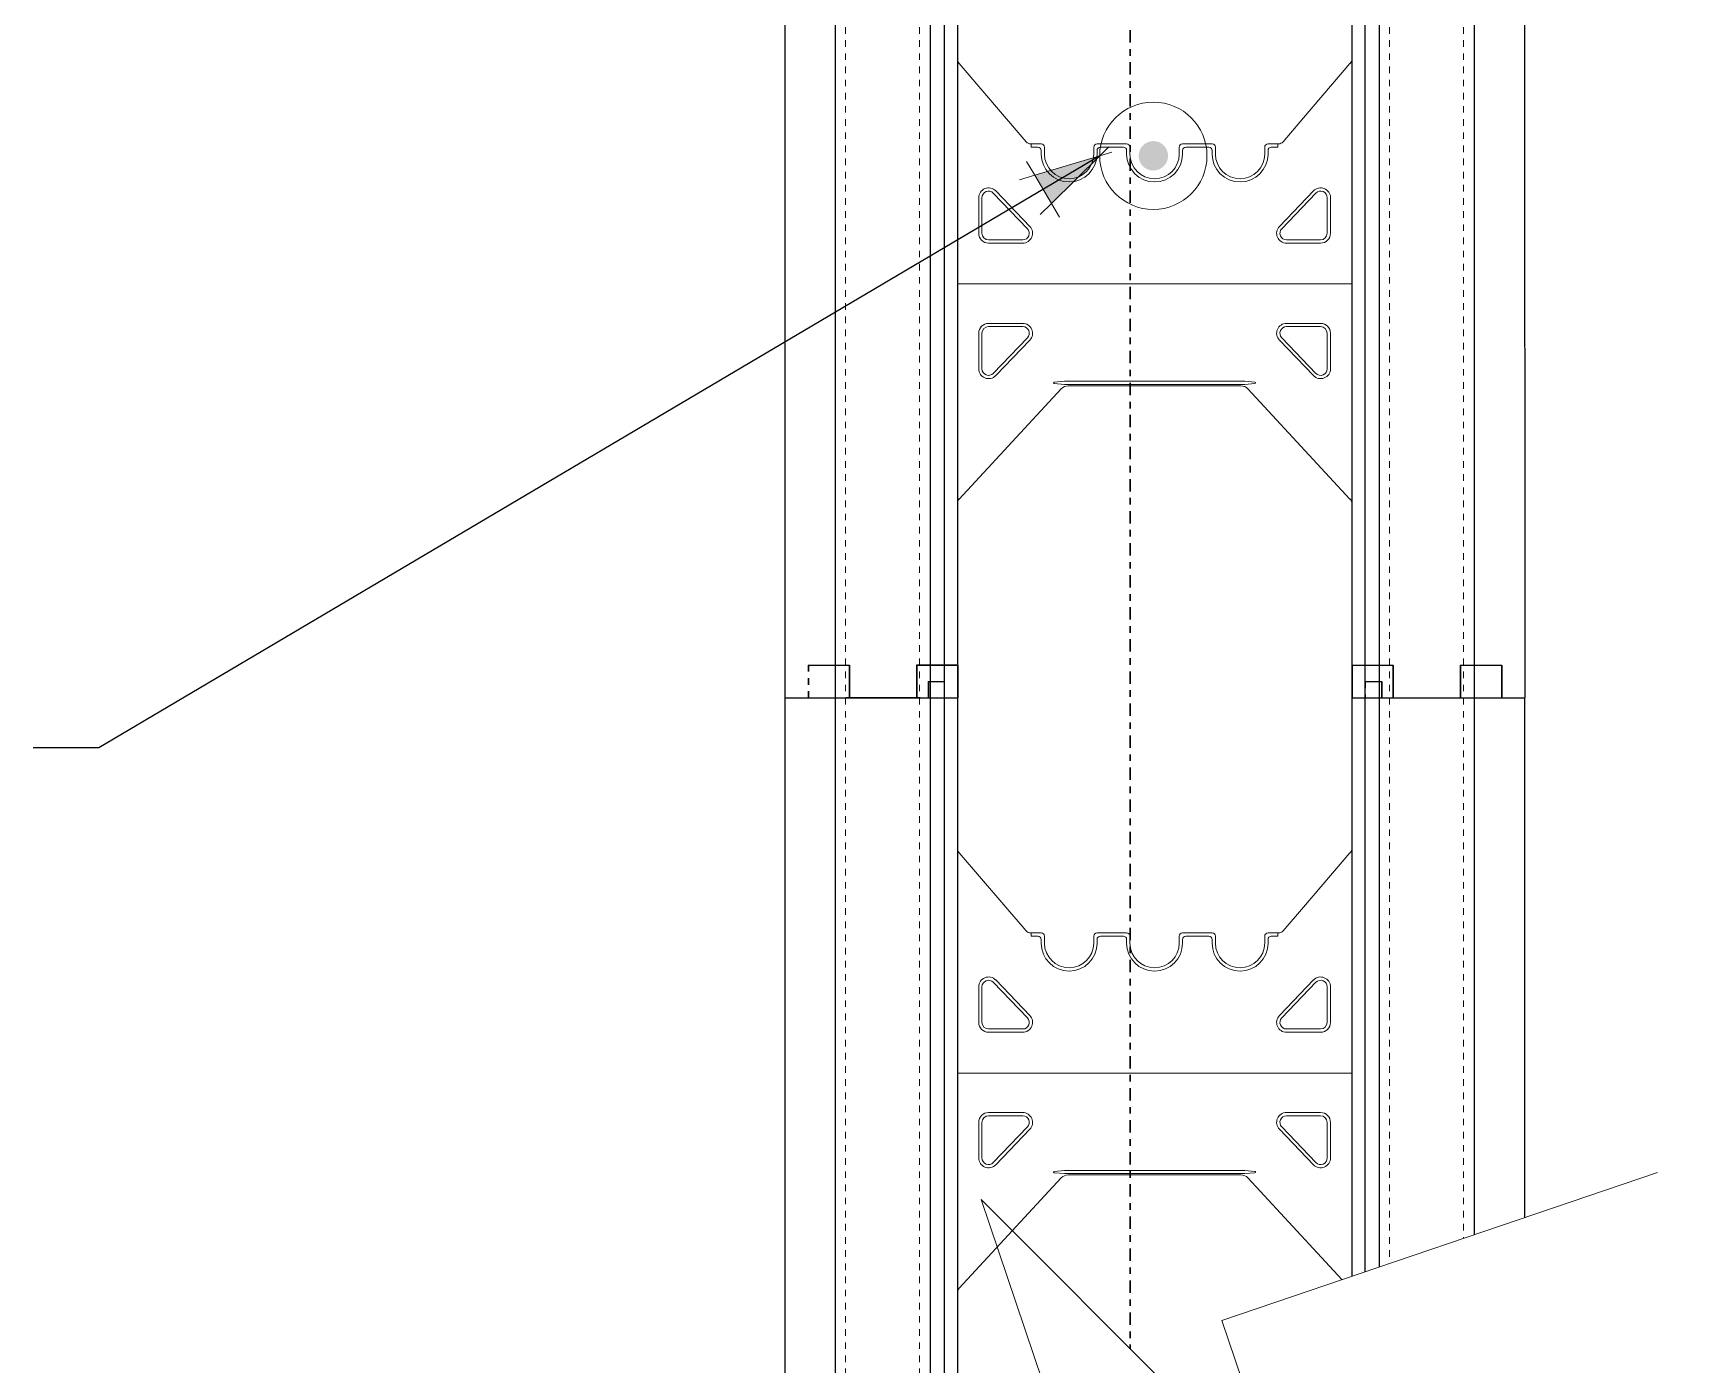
# Model space of a CAD drawing. Header units: inches. Extents: x -91.8 to 4.4, y 308.6 to 398.2.
# Drawn here: x -59.61 to -34.43, y 338.89 to 359.14 of the extents above; entities that cross this region are included whole.
import ezdxf

# ---------------------------------------------------------------- set-up
doc = ezdxf.new("R2010")
doc.units = ezdxf.units.IN
doc.header["$MEASUREMENT"] = 0
for name, pattern in [('CENTER', [2, 1.25, -0.25, 0.25, -0.25]), ('DASHED2', [0.375, 0.25, -0.125]), ('HIDDEN', [0.375, 0.25, -0.125])]:
    doc.linetypes.add(name, pattern=pattern)
for name, color, linetype, lineweight in [('A2 Hatch', 8, 'Continuous', 9), ('DETAILS', 7, 'Continuous', 13), ('DIM', 3, 'Continuous', 13), ('REBAR', 2, 'CENTER', 30)]:
    doc.layers.add(name, color=color, linetype=linetype, lineweight=lineweight)
doc.styles.add('ARCTEXT', font='arctext.shx', dxfattribs={"width": 0.85})
doc.dimstyles.new('ARCTEXT1-4', dxfattribs={"dimtxt": 4, "dimasz": 2, "dimexe": 2, "dimexo": 2, "dimgap": 2, "dimtad": 1, "dimdec": 4, "dimzin": 3, "dimdsep": 46, "dimlunit": 4, "dimtxsty": 'ARCTEXT', "dimblk": 'ARCHTICK', "dimcen": 2, "dimaunit": 1, "dimadec": 0, "dimazin": 0, "dimtfac": 1, "dimtdec": 4, "dimtmove": 2, "dimatfit": 3, "dimldrblk": 'arrow', "dimfxl": 0, "dimtolj": 1, "dimtzin": 0, "dimarcsym": 0})

# ---------------------------------------------------------------- blocks, each defined once
blk = doc.blocks.new('_ArchTick')
at = {"color": 0, "linetype": 'ByBlock', "const_width": 0.15}
blk.add_lwpolyline([(-0.5, -0.5), (0.5, 0.5)], dxfattribs=at)
blk = doc.blocks.new('arrow')
at = {"layer": 'DIM'}
blk.add_hatch(color=253, dxfattribs=at).paths.add_polyline_path([(-2, 0.5), (-2, -0.5), (0, 0)])
at = {"layer": 'DIM', "lineweight": 9}
for points in [[(-2, 0.983), (-2, 0.5), (-2.469, 0.617)], [(0.374, 0.094), (0, 0)], [(0.374, -0.094), (0, 0)], [(-2, -0.983), (-2, -0.5), (-2.469, -0.617)]]:
    blk.add_lwpolyline(points, dxfattribs=at)
at = {"layer": 'DIM', "lineweight": 15}
blk.add_lwpolyline([(0, 0), (-2, -0.5), (-2, 0.5), (0, 0)], dxfattribs=at)

msp = doc.modelspace()

# ---------------------------------------------------------------- hatches: boundary and pattern name
at = {"layer": 'A2 Hatch', "ltscale": 0.15}
h = msp.add_hatch(color=256, dxfattribs=at)
edge = h.paths.add_edge_path()
edge.add_arc((-42.575, 357.272), 0.224, 0, 360)

# ---------------------------------------------------------------- linework, layer by layer
at = {"color": 1}
for p, q in [((-45.556, 361.529), (-45.556, 349.029)), ((-39.556, 361.529), (-39.556, 349.029)), ((-45.756, 361.279), (-45.756, 349.029)), ((-39.356, 361.279), (-39.356, 349.029)), ((-48.181, 361.029), (-48.181, 349.029)), ((-47.416, 361.029), (-47.416, 349.029)), ((-45.971, 361.029), (-45.971, 349.029)), ((-39.141, 361.029), (-39.141, 349.029)), ((-37.696, 361.029), (-37.696, 349.029)), ((-36.931, 361.029), (-36.926, 349.029)), ((-47.826, 349.529), (-47.201, 349.529)), ((-47.826, 349.529), (-47.201, 349.529)), ((-47.826, 349.529), (-47.201, 349.529)), ((-47.826, 349.529), (-47.201, 349.529)), ((-47.822, 349.529), (-47.197, 349.529)), ((-47.822, 349.529), (-47.197, 349.529)), ((-47.201, 349.529), (-47.201, 349.029)), ((-47.201, 349.529), (-47.201, 349.029)), ((-47.201, 349.529), (-47.201, 349.029)), ((-47.201, 349.529), (-47.201, 349.029)), ((-47.197, 349.529), (-47.197, 349.029)), ((-47.197, 349.529), (-47.197, 349.029)), ((-46.176, 349.529), (-46.176, 349.029)), ((-46.176, 349.529), (-45.551, 349.529)), ((-46.176, 349.529), (-46.176, 349.029)), ((-45.551, 349.529), (-46.176, 349.529)), ((-46.176, 349.529), (-46.176, 349.029)), ((-46.176, 349.529), (-45.551, 349.529)), ((-46.176, 349.529), (-46.176, 349.029)), ((-45.551, 349.529), (-46.176, 349.529)), ((-46.172, 349.529), (-46.172, 349.029)), ((-46.172, 349.529), (-45.547, 349.529)), ((-46.172, 349.529), (-46.172, 349.029)), ((-46.172, 349.529), (-45.547, 349.529)), ((-45.556, 349.529), (-45.556, 338.199)), ((-45.551, 349.529), (-45.551, 349.029)), ((-45.551, 349.529), (-45.551, 349.029)), ((-45.551, 349.529), (-45.551, 349.029)), ((-45.551, 349.529), (-45.551, 349.029)), ((-45.547, 349.529), (-45.547, 349.029)), ((-45.547, 349.529), (-45.547, 349.029)), ((-39.556, 349.529), (-39.556, 349.029)), ((-39.556, 349.529), (-39.556, 349.029)), ((-39.556, 349.529), (-38.931, 349.529)), ((-39.556, 349.529), (-39.556, 349.029)), ((-39.556, 349.529), (-39.556, 349.029)), ((-39.556, 349.529), (-39.556, 340.234)), ((-39.556, 349.529), (-38.931, 349.529)), ((-39.551, 349.529), (-39.551, 349.029)), ((-39.551, 349.529), (-38.926, 349.529)), ((-39.551, 349.529), (-39.551, 349.029)), ((-39.551, 349.529), (-38.926, 349.529)), ((-38.931, 349.529), (-38.931, 349.029)), ((-38.931, 349.529), (-38.931, 349.029)), ((-38.926, 349.529), (-38.926, 349.029)), ((-38.926, 349.529), (-38.926, 349.029)), ((-37.906, 349.529), (-37.906, 349.029)), ((-37.906, 349.529), (-37.281, 349.529)), ((-37.906, 349.529), (-37.906, 349.029)), ((-37.906, 349.529), (-37.281, 349.529)), ((-37.901, 349.529), (-37.901, 349.029)), ((-37.901, 349.529), (-37.276, 349.529)), ((-37.901, 349.529), (-37.901, 349.029)), ((-37.901, 349.529), (-37.276, 349.529)), ((-37.281, 349.529), (-37.281, 349.029)), ((-37.281, 349.529), (-37.281, 349.029)), ((-37.276, 349.529), (-37.276, 349.029)), ((-37.276, 349.529), (-37.276, 349.029)), ((-46.001, 349.279), (-46.001, 349.029)), ((-46.001, 349.279), (-45.751, 349.279)), ((-46.001, 349.279), (-46.001, 349.029)), ((-46.001, 349.279), (-45.751, 349.279)), ((-46.001, 349.279), (-46.001, 349.029)), ((-46.001, 349.279), (-45.751, 349.279)), ((-46.001, 349.279), (-46.001, 349.029)), ((-46.001, 349.279), (-45.751, 349.279)), ((-45.997, 349.279), (-45.997, 349.029)), ((-45.997, 349.279), (-45.747, 349.279)), ((-45.997, 349.279), (-45.997, 349.029)), ((-45.997, 349.279), (-45.747, 349.279)), ((-45.756, 349.279), (-45.756, 338.132)), ((-39.356, 349.279), (-39.106, 349.279)), ((-39.356, 349.279), (-39.356, 340.302)), ((-39.356, 349.279), (-39.106, 349.279)), ((-39.351, 349.279), (-39.101, 349.279)), ((-39.351, 349.279), (-39.101, 349.279)), ((-39.106, 349.279), (-39.106, 349.029)), ((-39.106, 349.279), (-39.106, 349.029)), ((-39.101, 349.279), (-39.101, 349.029)), ((-39.101, 349.279), (-39.101, 349.029)), ((-48.181, 349.029), (-48.181, 337.309)), ((-48.176, 349.029), (-46.001, 349.029)), ((-48.176, 349.029), (-45.551, 349.029)), ((-48.176, 349.029), (-45.551, 349.029)), ((-48.176, 349.029), (-46.001, 349.029)), ((-48.176, 349.029), (-46.001, 349.029)), ((-48.176, 349.029), (-45.551, 349.029)), ((-48.176, 349.029), (-45.551, 349.029)), ((-48.176, 349.029), (-46.001, 349.029)), ((-48.172, 349.029), (-45.547, 349.029)), ((-48.172, 349.029), (-45.997, 349.029)), ((-48.172, 349.029), (-45.547, 349.029)), ((-48.172, 349.029), (-45.997, 349.029)), ((-47.416, 349.029), (-47.416, 337.569)), ((-46.126, 349.029), (-47.251, 349.029)), ((-46.126, 349.029), (-47.251, 349.029)), ((-46.126, 349.029), (-47.251, 349.029)), ((-46.126, 349.029), (-47.251, 349.029)), ((-46.122, 349.029), (-47.247, 349.029)), ((-46.122, 349.029), (-47.247, 349.029)), ((-45.971, 349.029), (-45.971, 338.059)), ((-45.751, 349.029), (-45.551, 349.029)), ((-45.751, 349.029), (-45.551, 349.029)), ((-45.751, 349.029), (-45.551, 349.029)), ((-45.751, 349.029), (-45.551, 349.029)), ((-45.747, 349.029), (-45.547, 349.029)), ((-45.747, 349.029), (-45.547, 349.029)), ((-39.556, 349.029), (-36.931, 349.029)), ((-39.556, 349.029), (-36.931, 349.029)), ((-39.556, 349.029), (-39.356, 349.029)), ((-39.556, 349.029), (-36.931, 349.029)), ((-39.556, 349.029), (-36.931, 349.029)), ((-39.556, 349.029), (-39.356, 349.029)), ((-39.551, 349.029), (-36.926, 349.029)), ((-39.551, 349.029), (-39.351, 349.029)), ((-39.551, 349.029), (-36.926, 349.029)), ((-39.551, 349.029), (-39.351, 349.029)), ((-39.141, 349.029), (-36.931, 349.029)), ((-39.141, 349.029), (-36.931, 349.029)), ((-39.141, 349.029), (-39.141, 340.375)), ((-39.136, 349.029), (-36.926, 349.029)), ((-39.136, 349.029), (-36.926, 349.029)), ((-37.696, 349.029), (-37.696, 340.865)), ((-36.931, 349.029), (-36.928, 341.126))]:
    msp.add_line(p, q, dxfattribs=at)
at = {"color": 1, "linetype": 'HIDDEN', "ltscale": 0.02}
for p, q in [((-47.826, 349.529), (-47.201, 349.529)), ((-47.826, 349.529), (-47.826, 349.029)), ((-47.826, 349.529), (-47.201, 349.529)), ((-47.826, 349.529), (-47.826, 349.029)), ((-47.826, 349.529), (-47.201, 349.529)), ((-47.826, 349.529), (-47.826, 349.029)), ((-47.826, 349.529), (-47.201, 349.529)), ((-47.826, 349.529), (-47.826, 349.029)), ((-47.822, 349.529), (-47.197, 349.529)), ((-47.822, 349.529), (-47.822, 349.029)), ((-47.822, 349.529), (-47.197, 349.529)), ((-47.822, 349.529), (-47.822, 349.029)), ((-47.201, 349.529), (-47.201, 349.029)), ((-47.201, 349.529), (-47.201, 349.029)), ((-47.201, 349.529), (-47.201, 349.029)), ((-47.201, 349.529), (-47.201, 349.029)), ((-47.197, 349.529), (-47.197, 349.029)), ((-47.197, 349.529), (-47.197, 349.029)), ((-46.176, 349.529), (-46.176, 349.029)), ((-46.176, 349.529), (-45.551, 349.529)), ((-46.176, 349.529), (-46.176, 349.029)), ((-46.176, 349.529), (-46.176, 349.029)), ((-46.176, 349.529), (-45.551, 349.529)), ((-46.176, 349.529), (-46.176, 349.029)), ((-46.172, 349.529), (-46.172, 349.029)), ((-46.172, 349.529), (-45.547, 349.529)), ((-46.172, 349.529), (-46.172, 349.029)), ((-46.172, 349.529), (-45.547, 349.529)), ((-39.556, 349.529), (-38.931, 349.529)), ((-39.556, 349.529), (-38.931, 349.529)), ((-39.556, 349.529), (-38.931, 349.529)), ((-39.556, 349.529), (-38.931, 349.529)), ((-39.551, 349.529), (-38.926, 349.529)), ((-39.551, 349.529), (-38.926, 349.529)), ((-38.931, 349.529), (-38.931, 349.029)), ((-38.931, 349.529), (-38.931, 349.029)), ((-38.931, 349.529), (-38.931, 349.029)), ((-38.931, 349.529), (-38.931, 349.029)), ((-38.926, 349.529), (-38.926, 349.029)), ((-38.926, 349.529), (-38.926, 349.029)), ((-37.906, 349.529), (-37.906, 349.029)), ((-37.906, 349.529), (-37.281, 349.529)), ((-37.906, 349.529), (-37.906, 349.029)), ((-37.906, 349.529), (-37.281, 349.529)), ((-37.906, 349.529), (-37.906, 349.029)), ((-37.906, 349.529), (-37.281, 349.529)), ((-37.906, 349.529), (-37.906, 349.029)), ((-37.906, 349.529), (-37.281, 349.529)), ((-37.901, 349.529), (-37.901, 349.029)), ((-37.901, 349.529), (-37.276, 349.529)), ((-37.901, 349.529), (-37.901, 349.029)), ((-37.901, 349.529), (-37.276, 349.529)), ((-37.281, 349.529), (-37.281, 349.029)), ((-37.281, 349.529), (-37.281, 349.029)), ((-37.281, 349.529), (-37.281, 349.029)), ((-37.281, 349.529), (-37.281, 349.029)), ((-37.276, 349.529), (-37.276, 349.029)), ((-37.276, 349.529), (-37.276, 349.029)), ((-39.356, 349.279), (-39.356, 349.029)), ((-39.356, 349.279), (-39.106, 349.279)), ((-39.356, 349.279), (-39.356, 349.029)), ((-39.356, 349.279), (-39.106, 349.279)), ((-39.356, 349.279), (-39.356, 349.029)), ((-39.356, 349.279), (-39.106, 349.279)), ((-39.356, 349.279), (-39.356, 349.029)), ((-39.356, 349.279), (-39.106, 349.279)), ((-39.351, 349.279), (-39.351, 349.029)), ((-39.351, 349.279), (-39.101, 349.279)), ((-39.351, 349.279), (-39.351, 349.029)), ((-39.351, 349.279), (-39.101, 349.279)), ((-39.106, 349.279), (-39.106, 349.029)), ((-39.106, 349.279), (-39.106, 349.029)), ((-39.106, 349.279), (-39.106, 349.029)), ((-39.106, 349.279), (-39.106, 349.029)), ((-39.101, 349.279), (-39.101, 349.029)), ((-39.101, 349.279), (-39.101, 349.029))]:
    msp.add_line(p, q, dxfattribs=at)
at = {"ltscale": 0.15}
for p, q in [((-47.201, 349.029), (-46.176, 349.029)), ((-47.201, 349.029), (-46.176, 349.029)), ((-47.201, 349.029), (-46.176, 349.029)), ((-47.201, 349.029), (-46.176, 349.029)), ((-47.197, 349.029), (-46.172, 349.029)), ((-47.197, 349.029), (-46.172, 349.029))]:
    msp.add_line(p, q, dxfattribs=at)
at = {"layer": 'A2 Hatch', "linetype": 'DASHED2', "ltscale": 0.15}
for p, q in [((-47.256, 361.029), (-47.256, 349.029)), ((-46.131, 361.029), (-46.131, 349.029)), ((-38.981, 361.029), (-38.981, 349.029)), ((-37.856, 361.029), (-37.856, 349.029)), ((-47.256, 349.029), (-47.256, 337.623)), ((-46.131, 349.029), (-46.131, 338.004)), ((-38.981, 349.029), (-38.981, 340.429)), ((-37.856, 349.029), (-37.856, 340.811))]:
    msp.add_line(p, q, dxfattribs=at)
at = {"layer": 'A2 Hatch', "ltscale": 0.15}
msp.add_circle((-42.575, 357.272), 0.816, dxfattribs=at)
at = {"layer": 'DETAILS', "color": 6, "lineweight": 20}
for p, q in [((-45.556, 358.761), (-45.556, 358.744)), ((-45.556, 358.744), (-45.556, 351.983)), ((-45.528, 358.675), (-44.51, 357.485)), ((-40.292, 357.847), (-39.584, 358.675)), ((-39.556, 351.983), (-39.556, 358.744)), ((-40.601, 357.485), (-40.292, 357.847)), ((-44.438, 357.454), (-44.431, 357.454)), ((-44.281, 357.454), (-44.438, 357.454)), ((-44.431, 357.454), (-44.431, 357.404)), ((-44.431, 357.404), (-44.331, 357.404)), ((-44.281, 357.354), (-44.281, 357.299)), ((-44.231, 357.299), (-44.231, 357.404)), ((-43.481, 357.404), (-43.481, 357.299)), ((-42.981, 357.454), (-43.431, 357.454)), ((-43.431, 357.299), (-43.431, 357.354)), ((-43.381, 357.404), (-43.031, 357.404)), ((-42.981, 357.354), (-42.981, 357.299)), ((-42.931, 357.299), (-42.931, 357.404)), ((-42.181, 357.404), (-42.181, 357.299)), ((-41.681, 357.454), (-42.131, 357.454)), ((-42.131, 357.299), (-42.131, 357.354)), ((-42.081, 357.404), (-41.731, 357.404)), ((-41.681, 357.354), (-41.681, 357.299)), ((-41.631, 357.299), (-41.631, 357.404)), ((-40.881, 357.404), (-40.881, 357.299)), ((-40.673, 357.454), (-40.831, 357.454)), ((-40.831, 357.299), (-40.831, 357.354)), ((-40.781, 357.404), (-40.681, 357.404)), ((-40.681, 357.404), (-40.681, 357.454)), ((-40.681, 357.454), (-40.673, 357.454)), ((-45.231, 356.635), (-45.231, 356.094)), ((-45.181, 356.635), (-45.181, 356.094)), ((-44.489, 356.163), (-45.009, 356.704)), ((-44.453, 356.198), (-44.972, 356.739)), ((-40.139, 356.739), (-40.658, 356.198)), ((-40.103, 356.704), (-40.622, 356.163)), ((-39.931, 356.094), (-39.931, 356.635)), ((-39.881, 356.094), (-39.881, 356.635)), ((-45.081, 355.994), (-44.561, 355.994)), ((-45.081, 355.944), (-44.561, 355.944)), ((-40.55, 355.994), (-40.031, 355.994)), ((-40.55, 355.944), (-40.031, 355.944)), ((-45.556, 355.324), (-39.556, 355.324)), ((-44.561, 354.724), (-45.081, 354.724)), ((-44.561, 354.674), (-45.081, 354.674)), ((-40.031, 354.724), (-40.55, 354.724)), ((-40.031, 354.674), (-40.55, 354.674)), ((-45.231, 354.574), (-45.231, 354.033)), ((-45.181, 354.574), (-45.181, 354.033)), ((-45.009, 353.964), (-44.489, 354.505)), ((-44.972, 353.929), (-44.453, 354.47)), ((-40.658, 354.47), (-40.139, 353.929)), ((-40.622, 354.505), (-40.103, 353.964)), ((-39.931, 354.033), (-39.931, 354.574)), ((-39.881, 354.033), (-39.881, 354.574)), ((-43.926, 353.844), (-44.082, 353.829)), ((-42.556, 353.844), (-43.926, 353.844)), ((-41.185, 353.844), (-42.556, 353.844)), ((-41.029, 353.829), (-41.185, 353.844)), ((-45.526, 352.053), (-43.975, 353.73)), ((-44.082, 353.809), (-43.926, 353.794)), ((-43.926, 353.794), (-42.556, 353.794)), ((-43.869, 353.774), (-42.556, 353.774)), ((-42.556, 353.794), (-41.185, 353.794)), ((-42.556, 353.774), (-41.243, 353.774)), ((-41.185, 353.794), (-41.029, 353.809)), ((-41.137, 353.73), (-39.585, 352.053)), ((-45.556, 346.761), (-45.556, 346.744)), ((-45.556, 346.744), (-45.556, 339.983)), ((-45.528, 346.675), (-44.51, 345.485)), ((-40.292, 345.847), (-39.584, 346.675)), ((-39.556, 340.234), (-39.556, 346.744)), ((-40.601, 345.485), (-40.292, 345.847)), ((-44.438, 345.454), (-44.431, 345.454)), ((-44.281, 345.454), (-44.438, 345.454)), ((-44.431, 345.454), (-44.431, 345.404)), ((-44.431, 345.404), (-44.331, 345.404)), ((-44.281, 345.354), (-44.281, 345.299)), ((-44.231, 345.299), (-44.231, 345.404)), ((-43.481, 345.404), (-43.481, 345.299)), ((-42.981, 345.454), (-43.431, 345.454)), ((-43.431, 345.299), (-43.431, 345.354)), ((-43.381, 345.404), (-43.031, 345.404)), ((-42.981, 345.354), (-42.981, 345.299)), ((-42.931, 345.299), (-42.931, 345.404)), ((-42.181, 345.404), (-42.181, 345.299)), ((-41.681, 345.454), (-42.131, 345.454)), ((-42.131, 345.299), (-42.131, 345.354)), ((-42.081, 345.404), (-41.731, 345.404)), ((-41.681, 345.354), (-41.681, 345.299)), ((-41.631, 345.299), (-41.631, 345.404)), ((-40.881, 345.404), (-40.881, 345.299)), ((-40.673, 345.454), (-40.831, 345.454)), ((-40.831, 345.299), (-40.831, 345.354)), ((-40.781, 345.404), (-40.681, 345.404)), ((-40.681, 345.404), (-40.681, 345.454)), ((-40.681, 345.454), (-40.673, 345.454)), ((-45.231, 344.635), (-45.231, 344.094)), ((-45.181, 344.635), (-45.181, 344.094)), ((-44.489, 344.163), (-45.009, 344.704)), ((-44.453, 344.198), (-44.972, 344.739)), ((-40.139, 344.739), (-40.658, 344.198)), ((-40.103, 344.704), (-40.622, 344.163)), ((-39.931, 344.094), (-39.931, 344.635)), ((-39.881, 344.094), (-39.881, 344.635)), ((-45.081, 343.994), (-44.561, 343.994)), ((-45.081, 343.944), (-44.561, 343.944)), ((-40.55, 343.994), (-40.031, 343.994)), ((-40.55, 343.944), (-40.031, 343.944)), ((-45.556, 343.324), (-39.556, 343.324)), ((-45.231, 342.574), (-45.231, 342.033)), ((-45.181, 342.574), (-45.181, 342.033)), ((-44.561, 342.724), (-45.081, 342.724)), ((-44.561, 342.674), (-45.081, 342.674)), ((-45.009, 341.964), (-44.489, 342.505)), ((-40.622, 342.505), (-40.103, 341.964)), ((-40.031, 342.724), (-40.55, 342.724)), ((-40.031, 342.674), (-40.55, 342.674)), ((-39.931, 342.033), (-39.931, 342.574)), ((-39.881, 342.033), (-39.881, 342.574)), ((-44.972, 341.929), (-44.453, 342.47)), ((-40.658, 342.47), (-40.139, 341.929)), ((-43.926, 341.844), (-44.082, 341.829)), ((-44.082, 341.809), (-43.926, 341.794)), ((-42.556, 341.844), (-43.926, 341.844)), ((-43.926, 341.794), (-42.556, 341.794)), ((-43.869, 341.774), (-42.556, 341.774)), ((-41.185, 341.844), (-42.556, 341.844)), ((-42.556, 341.794), (-41.185, 341.794)), ((-42.556, 341.774), (-41.243, 341.774)), ((-41.029, 341.829), (-41.185, 341.844)), ((-41.185, 341.794), (-41.029, 341.809)), ((-45.526, 340.053), (-43.975, 341.73)), ((-41.137, 341.73), (-39.706, 340.184))]:
    msp.add_line(p, q, dxfattribs=at)
for centre, radius, start, end in [((-45.456, 358.744), 0.1, 180, 223.8309), ((-39.656, 358.744), 0.1, 316.1691, 360), ((-44.438, 357.554), 0.1, 223.8309, 270), ((-44.331, 357.354), 0.05, 360, 90), ((-44.281, 357.404), 0.05, 0, 90), ((-43.431, 357.404), 0.05, 90, 180), ((-43.381, 357.354), 0.05, 90, 180), ((-43.031, 357.354), 0.05, 360, 90), ((-42.981, 357.404), 0.05, 0, 90), ((-42.131, 357.404), 0.05, 90, 180), ((-42.081, 357.354), 0.05, 90, 180), ((-41.731, 357.354), 0.05, 0, 90), ((-41.681, 357.404), 0.05, 0, 90), ((-40.831, 357.404), 0.05, 90, 180), ((-40.781, 357.354), 0.05, 90, 180), ((-40.673, 357.554), 0.1, 270, 316.1691), ((-43.856, 357.299), 0.425, 180, 360), ((-43.856, 357.299), 0.375, 180, 0), ((-42.556, 357.299), 0.425, 180, 270), ((-42.556, 357.299), 0.375, 180, 270), ((-42.556, 357.299), 0.425, 270, 0), ((-42.556, 357.299), 0.375, 270, 0), ((-41.256, 357.299), 0.425, 180, 0), ((-41.256, 357.299), 0.375, 180, 0), ((-45.081, 356.635), 0.15, 43.8309, 180), ((-45.081, 356.635), 0.1, 43.8309, 180), ((-40.031, 356.635), 0.15, 0, 136.1691), ((-40.031, 356.635), 0.1, 0, 136.1691), ((-45.081, 356.094), 0.15, 180, 270), ((-45.081, 356.094), 0.1, 180, 270), ((-44.561, 356.094), 0.15, 270, 43.8309), ((-44.561, 356.094), 0.1, 270, 43.8309), ((-40.55, 356.094), 0.15, 136.1691, 270), ((-40.55, 356.094), 0.1, 136.1691, 270), ((-40.031, 356.094), 0.15, 270, 0), ((-40.031, 356.094), 0.1, 270, 360), ((-45.081, 354.574), 0.15, 90, 180), ((-45.081, 354.574), 0.1, 90, 180), ((-44.561, 354.574), 0.15, 316.1691, 90), ((-44.561, 354.574), 0.1, 316.1691, 90), ((-40.55, 354.574), 0.15, 90, 223.8309), ((-40.55, 354.574), 0.1, 90, 223.8309), ((-40.031, 354.574), 0.15, 360, 90), ((-40.031, 354.574), 0.1, 0, 90), ((-45.081, 354.033), 0.15, 180, 316.1691), ((-45.081, 354.033), 0.1, 180, 316.1691), ((-44.081, 353.819), 0.01, 97.4099, 262.5901), ((-41.031, 353.819), 0.01, 277.4099, 82.5901), ((-40.031, 354.033), 0.15, 223.8309, 360), ((-40.031, 354.033), 0.1, 223.8309, 0), ((-43.869, 353.624), 0.15, 90, 135), ((-41.243, 353.624), 0.15, 45, 90), ((-45.456, 351.983), 0.1, 135, 180), ((-39.656, 351.983), 0.1, 360, 45), ((-45.456, 346.744), 0.1, 180, 223.8309), ((-39.656, 346.744), 0.1, 316.1691, 360), ((-44.438, 345.554), 0.1, 223.8309, 270), ((-44.331, 345.354), 0.05, 360, 90), ((-44.281, 345.404), 0.05, 0, 90), ((-43.856, 345.299), 0.425, 180, 360), ((-43.856, 345.299), 0.375, 180, 0), ((-43.431, 345.404), 0.05, 90, 180), ((-43.381, 345.354), 0.05, 90, 180), ((-43.031, 345.354), 0.05, 360, 90), ((-42.981, 345.404), 0.05, 0, 90), ((-42.556, 345.299), 0.425, 180, 270), ((-42.556, 345.299), 0.375, 180, 270), ((-42.556, 345.299), 0.425, 270, 0), ((-42.556, 345.299), 0.375, 270, 0), ((-42.131, 345.404), 0.05, 90, 180), ((-42.081, 345.354), 0.05, 90, 180), ((-41.731, 345.354), 0.05, 0, 90), ((-41.681, 345.404), 0.05, 0, 90), ((-41.256, 345.299), 0.425, 180, 0), ((-41.256, 345.299), 0.375, 180, 0), ((-40.831, 345.404), 0.05, 90, 180), ((-40.781, 345.354), 0.05, 90, 180), ((-40.673, 345.554), 0.1, 270, 316.1691), ((-45.081, 344.635), 0.15, 43.8309, 180), ((-40.031, 344.635), 0.15, 0, 136.1691), ((-45.081, 344.635), 0.1, 43.8309, 180), ((-40.031, 344.635), 0.1, 0, 136.1691), ((-45.081, 344.094), 0.15, 180, 270), ((-45.081, 344.094), 0.1, 180, 270), ((-44.561, 344.094), 0.15, 270, 43.8309), ((-44.561, 344.094), 0.1, 270, 43.8309), ((-40.55, 344.094), 0.15, 136.1691, 270), ((-40.55, 344.094), 0.1, 136.1691, 270), ((-40.031, 344.094), 0.15, 270, 0), ((-40.031, 344.094), 0.1, 270, 360), ((-45.081, 342.574), 0.15, 90, 180), ((-45.081, 342.574), 0.1, 90, 180), ((-44.561, 342.574), 0.15, 316.1691, 90), ((-44.561, 342.574), 0.1, 316.1691, 90), ((-40.55, 342.574), 0.15, 90, 223.8309), ((-40.55, 342.574), 0.1, 90, 223.8309), ((-40.031, 342.574), 0.15, 360, 90), ((-40.031, 342.574), 0.1, 0, 90), ((-45.081, 342.033), 0.15, 180, 316.1691), ((-45.081, 342.033), 0.1, 180, 316.1691), ((-40.031, 342.033), 0.15, 223.8309, 360), ((-40.031, 342.033), 0.1, 223.8309, 0), ((-44.081, 341.819), 0.01, 97.4099, 262.5901), ((-43.869, 341.624), 0.15, 90, 135), ((-41.243, 341.624), 0.15, 45, 90), ((-41.031, 341.819), 0.01, 277.4099, 82.5901), ((-45.456, 339.983), 0.1, 135, 180)]:
    msp.add_arc(centre, radius, start, end, dxfattribs=at)
at = {"layer": 'DIM'}
for p, q in [((-34.908, 341.811), (-41.534, 339.563)), ((-45.195, 341.399), (-44.259, 338.639)), ((-40.598, 336.803), (-45.195, 341.399)), ((-40.598, 336.803), (-41.534, 339.563))]:
    msp.add_line(p, q, dxfattribs=at)
at = {"layer": 'REBAR', "ltscale": 0.15}
msp.add_line((-42.929, 382.582), (-42.929, 339.133), dxfattribs=at)

# ---------------------------------------------------------------- leaders
at = {"layer": 'DIM'}
for points in [[(-35.429, 366.309), (-17.095, 346.83), (-16.095, 346.829)], [(-36.978, 363.814), (-17.095, 341.52), (-16.095, 341.52)], [(-43.391, 357.272), (-58.613, 348.269), (-59.613, 348.269)]]:
    msp.add_leader(points, dimstyle='ARCTEXT1-4', override={"dimasz": 0.5, "dimtad": 0}, dxfattribs=at)

doc.saveas('drawing.dxf')
